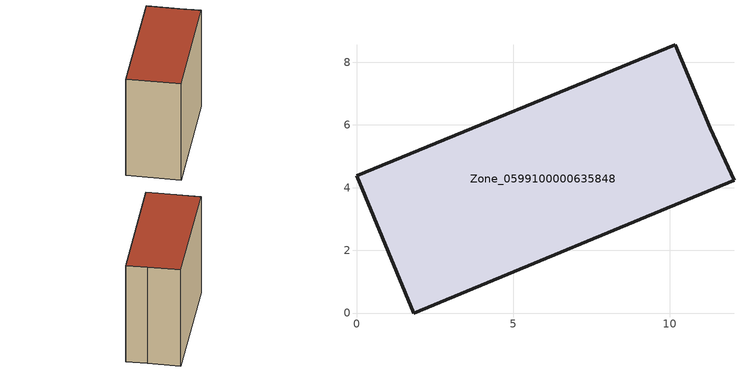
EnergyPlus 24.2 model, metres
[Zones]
Zone_0599100000635848
 floor ground (C_G): 1.83,0 0,4.38 10.17,8.55 11.29,5.89 12.05,4.23 z0.39
 wall outside (C_F): 0,4.38 1.83,0 12.05,4.23 11.29,5.89 10.17,8.55 0,4.38 z0.39:10.32
 roof outside (C_R): 12.05,4.23 11.29,5.89 10.17,8.55 0,4.38 1.83,0 z10.32
[BUILDING]
Pand.0599100000635848: North Axis=0; Terrain=City; Loads Convergence Tolerance Value=0.04; Temperature Convergence Tolerance Value=0.4; Solar Distribution=FullExterior; Maximum Number of Warmup Days=25; Minimum Number of Warmup Days=1
[Site:Location]
Rotterdam.The.Hague.AP_ZH_NLD Design_Conditions: Latitude=51.96; Longitude=4.45; Time Zone=1; Elevation=-4.5
[SITE:GROUNDTEMPERATURE:BUILDINGSURFACE]
18, 18, 18, 18, 18, 18, 18, 18, 18, 18, 18, 18
[MATERIAL] Thermal Absorptance=0.9; Solar Absorptance=0.7; Visible Absorptance=0.7
Name | Roughness | Thickness | Conductivity | Density | Specific Heat
G.TI.1946 | MediumSmooth | 0.15 | 1 | 540 | 1210
F.TI.1946 | Rough | 0.3 | 0.857143 | 1920 | 840
R.TI.1946 | MediumRough | 0.2 | 0.1 | 1500 | 1000
[CONSTRUCTION]
C_G: G.TI.1946
C_F: F.TI.1946
C_R: R.TI.1946
[ZONE]
Zone_0599100000635848: Type=1; Multiplier=1; Ceiling Height=Autocalculate; Volume=Autocalculate; Floor Area=autocalculate; Part of Total Floor Area=Yes
[ZONEINFILTRATION:DESIGNFLOWRATE]
Infil_Zone_0599100000635848: Zone or ZoneList or Space or SpaceList=Zone_0599100000635848; Schedule=AlwaysOn; Design Flow Rate Calculation Method=Flow/Area; Flow Rate per Floor Area=0.003; Constant Term Coefficient=1; Temperature Term Coefficient=0; Velocity Term Coefficient=0; Velocity Squared Term Coefficient=0
[HVACTEMPLATE:ZONE:IDEALLOADSAIRSYSTEM]
Zone_0599100000635848: Maximum Heating Supply Air Temperature=50; Minimum Cooling Supply Air Temperature=13; Maximum Heating Supply Air Humidity Ratio=0.0156; Minimum Cooling Supply Air Humidity Ratio=0.0077; Heating Limit=NoLimit; Cooling Limit=NoLimit; Dehumidification Control Type=ConstantSensibleHeatRatio; Cooling Sensible Heat Ratio=0.7; Dehumidification Setpoint=60; Humidification Control Type=None; Humidification Setpoint=30; Outdoor Air Method=None; Outdoor Air Flow Rate per Person=0.00944; Outdoor Air Flow Rate per Zone Floor Area=0; Outdoor Air Flow Rate per Zone=0; Demand Controlled Ventilation Type=None; Outdoor Air Economizer Type=NoEconomizer; Heat Recovery Type=None; Sensible Heat Recovery Effectiveness=0.7; Latent Heat Recovery Effectiveness=0.65
[ZONECONTROL:THERMOSTAT]
ThermostatControl_Zone_0599100000635848: Zone or ZoneList=Zone_0599100000635848; Control Type Schedule=DualSetpointControlType; Control 1=Thermostat_Zone_0599100000635848; Temperature Difference Between Cutout And Setpoint=0
[THERMOSTATSETPOINT:DUALSETPOINT]
Thermostat_Zone_0599100000635848: Heating Setpoint Temperature Schedule=HeatingSetpoint_Zone_0599100000635848; Cooling Setpoint Temperature Schedule=CoolingSetpoint_Zone_0599100000635848
[SCHEDULE:COMPACT]
HeatingSetpoint_Zone_0599100000635848: Through: 12/31, For: AllDays, Until: 24:00, 21
CoolingSetpoint_Zone_0599100000635848: Through: 12/31, For: AllDays, Until: 24:00, 24
DualSetpointControlType: Through: 12/31, For: AllDays, Until: 24:00, 4
AlwaysOn: Through: 12/31, For: AllDays, Until: 24:00, 1
